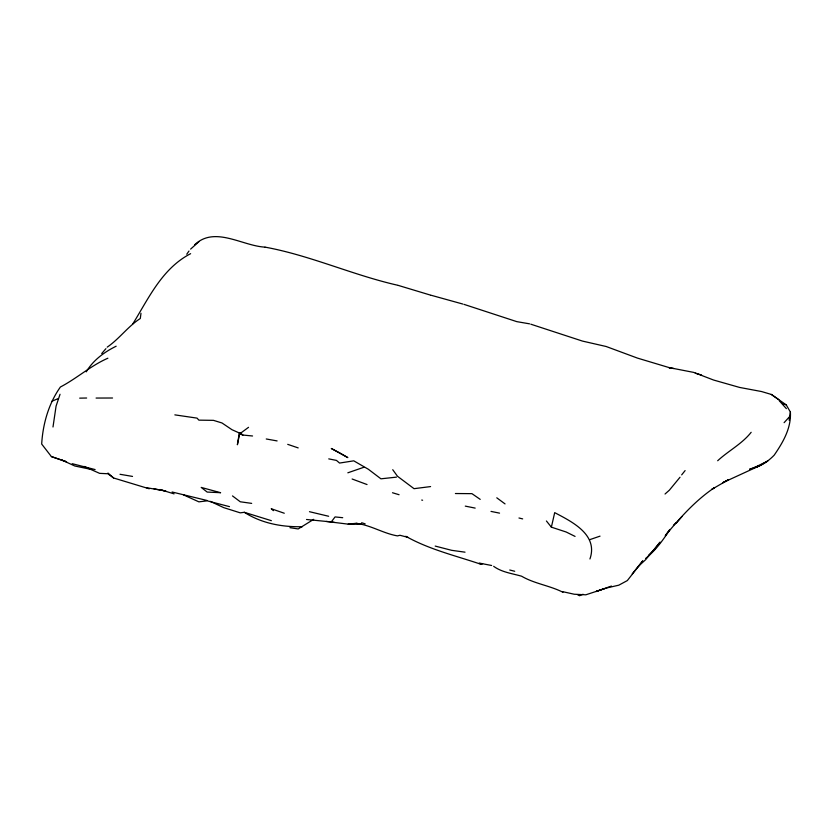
<?xml version="1.0" encoding="UTF-8"?>
<svg xmlns="http://www.w3.org/2000/svg" width="832" height="832" viewBox="0 0 832 832"><rect width="100%" height="100%" fill="white"/><g stroke="black" fill="none" stroke-linecap="round" stroke-linejoin="round"><path stroke-width="1.25" d="M673.774 368.524L668.918 367.578L693.68 372.393L713.565 380.026L739.638 387.442L761.55 391.539L771.337 394.441L786.282 404.924L790.4 412.1C791.305 428.158 783.068 442.229 774.197 455.156C768.685 460.814 762.164 465.566 754.458 467.688M140.972 313.29L140.306 318.49C127.91 326.456 119.371 338.832 107.203 347.152M52.998 426.993L56.077 406.11L60.039 394.274M789.152 420.254L790.4 412.1M174.845 414.866L197.038 418.122L198.9 420.15L213.46 420.347L221.978 422.968L231.993 429.718L239.325 432.983L237.39 444.746L239.585 433.93L248.539 427.326M589.94 558.979C598.416 534.695 572.135 521.83 554.694 512.637L551.377 527.155L566.166 532.002L575.068 536.411M107.879 358.218C90.782 365.654 76.846 378.414 60.403 387.005C48.62 403.603 42.869 423.935 41.683 444.038L51.397 456.591L66.508 461.76L51.397 456.591M132.902 323.773C148.866 297.866 162.219 268.393 190.622 253.677M186.732 254.238L188.978 251.046M86.247 371.831C93.174 360.204 104.198 352.113 116.158 346.206M632.237 573.841L642.814 560.841L627.338 580.57L618.79 585.187L606.944 587.902L585.811 594.807L574.226 594.235L562.276 591.573M306.509 519.49L331.282 521.934L335.057 516.922L342.722 517.702M680.025 477.225L669.365 490.183L665.038 494.021M681.668 474.874L685.1 470.6M645.674 558.397C655.595 550.451 663.125 540.051 669.926 529.422L665.298 535.6C679.973 517.868 695.334 500.542 714.542 487.604L711.911 489.289L728.458 479.71L722.665 482.737L759.522 465.795L767.78 461.011L754.395 467.584M676.478 522.954L681.959 516.558M101.712 353.538L105.914 348.67M751.161 432.307C741.978 443.955 728.447 450.767 717.673 460.751M784.108 422.666L789.797 416.395M673.431 525.294L676.083 522.725M648.398 555.433L653.983 550.025L660.078 542.142L645.715 559.593L637.437 567.195M190.622 249.101L198.9 241.706M194.667 244.774C214.708 225.732 242.143 245.856 264.93 247.135M289.921 527.686L298.189 528.944L313.706 519.334M51.927 401.222L58.23 398.59M583.066 594.256L579.519 595.733L577.45 594.62M754.322 467.74L759.522 465.795L749.84 469.102M596.066 591.542L611.426 586.071M347.838 472.805L363.844 467.282M589.638 539.698L600.028 536.141M596.378 591.354L604.344 588.63M749.736 469.258L753.272 468.135M405.756 536.266C428.886 549.349 455.114 555.558 480.22 564.023L482.248 563.68L491.629 565.49M480.22 564.023L482.591 563.68M271.367 520.676L244.306 512.304L240.271 512.845L223.725 507.634L210.278 501.363M430.581 486.585L414.034 488.675L397.478 476.258L392.735 469.706M396.417 477.142L380.931 478.816L368.368 469.269L353.756 460.834L339.56 463.06L336.471 460.408L328.744 458.879M360.984 523.962L356.106 523.338L347.838 524.108L326.331 521.435M302.37 526.708C282.121 527.155 261.726 523.432 244.306 512.304M79.685 398.143L86.642 398.018M96.086 398.06L112.549 398.008M455.406 493.532L471.952 493.657L480.22 499.377M348.192 524.098L361.754 524.347M239.325 432.983L239.585 433.93L242.882 435.042L252.554 435.989M153.993 488.821L165.797 491.005L146.463 487.687M465.026 552.178L451.682 550.326L435.209 546.083M251.67 503.381L240.271 501.779L232.492 495.914M331.282 521.934L334.474 522.454M120.016 474.292L132.517 476.414M529.558 323.835L516.807 321.641L463.996 304.366M266.25 438.974L277.108 440.918M421.71 500.063L422.604 500.23M265.096 247.135C310.18 255.424 352.206 274.82 396.77 285.033M465.286 506.116L475.166 508.102M491.015 511.41L499.554 513.136M328.64 516.266L309.473 511.701M91.333 469.446L74.786 465.993L61.922 460.065M479.294 563.046L482.248 563.68M95.108 469.57L72.207 463.684M207.043 500.479L172.089 492.003M518.97 518.003L522.662 518.898M356.106 523.338C370.687 525.075 383.167 533.426 397.478 535.891L399.953 535.278L407.961 537.358M509.746 570.003L514.706 571.272M462.81 304.044L430.986 295.225M229.486 506.636L207.168 500.833L198.9 501.852L183.57 494.926M397.478 285.168L430.414 295.09M695.354 373.214L701.584 375.024M392.496 492.752L399.069 494.718M84.022 466.409L99.601 473.356L107.879 473.751L113.61 477.994L149.25 488.79M159.879 489.497L174.075 493.875M361.66 522.725L365.154 523.848M287.726 444.35L298.189 447.907M670.53 368.014L637.437 358.093L606.143 346.497L582.442 341.078L530.795 324.189M352.123 479.003L367.037 484.546M782.881 403.697L786.282 404.924M284.274 513.23L271.242 508.737L273.364 510.671M562.973 592.27C549.692 585.53 534.456 583.742 521.602 576.212C512.169 573.487 501.8 572.281 493.667 566.332M771.337 394.441L778.814 399.682M496.777 497.806L505.045 503.911M240.271 432.91L242.882 435.042M107.973 473.054L113.61 477.994M779.314 400.795L786.375 408.658M546.416 520.988L551.377 527.155M220.542 492.69L207.168 492.066L201.209 487.417L220.542 492.69M339.404 452.733L331.282 448.479L347.838 457.61L339.404 452.733"/></g></svg>
